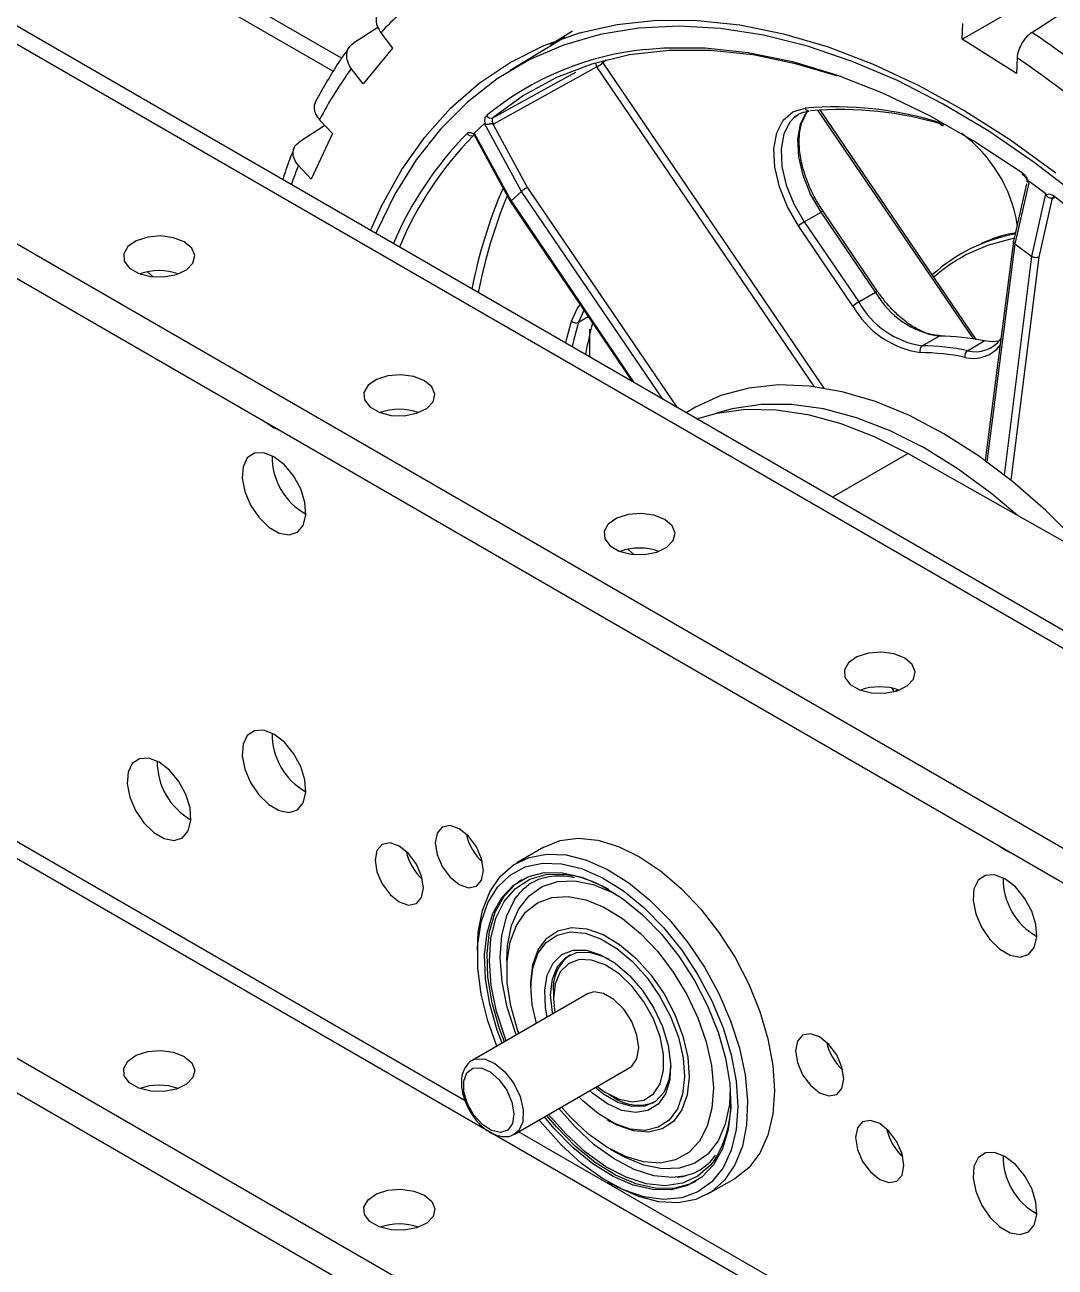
# Model space of a CAD drawing. Header units: inches. Extents: x 0 to 11, y 0 to 8.4.
# Drawn here: x 6.6339 to 6.8867, y 5.04 to 5.3446 of the extents above; entities that cross this region are included whole.
import ezdxf

# ---------------------------------------------------------------- set-up
doc = ezdxf.new("R2010")
doc.units = ezdxf.units.IN
doc.header["$MEASUREMENT"] = 0

msp = doc.modelspace()

# ---------------------------------------------------------------- linework, layer by layer
at = {"color": 7, "linetype": 'Continuous', "lineweight": 25}
for p, q in [((5.805050289265672, 5.76829356582965), (7.675936981155074, 4.688253667897538)), ((5.805050289265672, 5.759787932372507), (7.675936981155074, 4.679748034440395)), ((7.605472245421931, 4.782284073149992), (5.959387781614672, 5.732548407160833)), ((5.955605012314756, 5.730364660926336), (7.601689476122015, 4.780100326915495)), ((6.741967781976621, 5.08077719549454), (5.841878767452475, 5.600387523362511)), ((5.840111000499508, 5.597325661193017), (7.685070443745262, 4.53225324531107)), ((7.675936981155076, 4.488541394323814), (5.805050289265675, 5.568581292255926)), ((7.675936981155076, 4.480035760866671), (5.805050289265675, 5.560075658798783)), ((6.630288630872378, 5.37899802322654), (6.709585855604294, 5.333220709786325)), ((6.711620239340491, 5.336415491565226), (6.634072884737458, 5.381182626482264)), ((6.863835480433836, 5.341092573583238), (6.894106689786914, 5.358480517356865)), ((6.720516972708431, 5.343995636976044), (6.714503328554689, 5.340118663104919)), ((6.721219424968017, 5.342675809007745), (6.724096183663638, 5.338873264488642)), ((6.762834150744466, 5.339773152897092), (6.768281894263829, 5.343151073220988)), ((6.863835480433836, 5.341092573583238), (6.864003384376142, 5.344943472771632)), ((6.766417924190364, 5.341547854130693), (6.752933591917674, 5.333374335037981)), ((6.763553192432411, 5.340219000893205), (6.762952147847352, 5.339447076091571)), ((6.877147568460789, 5.332652690160749), (6.863835480433836, 5.341092573583238)), ((6.724096183663638, 5.338873264488642), (6.716873936385573, 5.330107259222496)), ((6.877315472403096, 5.336503589349141), (6.877147568460789, 5.332652690160749)), ((6.716873936385573, 5.330107259222496), (6.713997177689953, 5.333909803741598)), ((6.827617001588808, 5.25588787295423), (6.774261610576377, 5.334295950194779)), ((6.776503595572353, 5.335969156973626), (6.775670522491588, 5.335292974728395)), ((6.775670522491588, 5.335292974728395), (6.829933580586419, 5.255551041070434)), ((6.706198492525251, 5.321339637507583), (6.70935362529586, 5.317985785085155)), ((6.8236949269125, 5.322623209404754), (6.82263697772702, 5.321873508544056)), ((6.866598473730231, 5.267587914252352), (6.828410241920742, 5.32370718866083)), ((6.867289127055992, 5.267473843673163), (6.828995604499895, 5.323747847432061)), ((6.707501074530443, 5.319955015011116), (6.70122308387955, 5.315878260463662)), ((6.746704211380089, 5.320379563066536), (6.744156681079974, 5.318059282143345)), ((6.744156681079974, 5.318059282143345), (6.753186552024173, 5.301431716522569)), ((6.755734082324288, 5.303751997445762), (6.746704211380089, 5.320379563066536)), ((6.748867144507098, 5.320268359585869), (6.748840913784902, 5.320051826581568)), ((6.748840913784902, 5.320051826581568), (6.757184812433603, 5.304687407403077)), ((6.858795273735547, 5.31999625116124), (6.85920248642102, 5.319850833450074)), ((6.70935362529586, 5.317985785085155), (6.704186256502393, 5.306781817169198)), ((6.744088091632251, 5.317542953582304), (6.743978219751196, 5.317483097848203)), ((6.744317665887865, 5.317296807950886), (6.753041684700807, 5.301232437132581)), ((6.704186256502393, 5.306781817169198), (6.701031123731783, 5.310135669591626)), ((6.880253214519641, 5.306181602882267), (6.876800463582932, 5.29088109897138)), ((6.884370029803224, 5.303152817132928), (6.880253214519641, 5.306181602882267)), ((6.753186619625347, 5.301431778093463), (6.755734014723114, 5.303751935874867)), ((6.755734014723114, 5.303751935874867), (6.755734082324288, 5.30375199744576)), ((6.790392705766062, 5.252819475765661), (6.755734014723114, 5.303751935874867)), ((6.757184812433603, 5.304687407403077), (6.793830600563525, 5.250834821343644)), ((6.879615230219826, 5.305601869869134), (6.876449914397372, 5.291575104542474)), ((6.880917278866514, 5.287852313222042), (6.884370029803224, 5.303152817132928)), ((6.753044370829107, 5.301228023133088), (6.782876457165655, 5.257158513723656)), ((6.753186552024173, 5.301431716522569), (6.753186619625347, 5.301431778093463)), ((6.753186619625347, 5.301431778093463), (6.783336355722183, 5.256893019938166)), ((6.885844905986018, 5.301793304963564), (6.882654450213933, 5.287655134584897)), ((6.885986727935808, 5.301995210909764), (6.885844905986018, 5.301793304963564)), ((6.886399917532473, 5.302217335509962), (6.885986727935808, 5.301995210909764)), ((6.825103660057202, 5.296319101164038), (6.829228449614124, 5.298700291490187)), ((6.842607680884775, 5.279038926837381), (6.829228449614124, 5.298700291490187)), ((6.843100681472058, 5.279246470474968), (6.829721450201406, 5.298907835127774)), ((6.837058582632156, 5.275651796024876), (6.823679351361504, 5.295313160677682)), ((6.825103660057202, 5.296319101164038), (6.838482891327854, 5.276657736511233)), ((6.876442160683438, 5.291531395535729), (6.869472362108014, 5.237782857841791)), ((6.876800572826597, 5.290881018599629), (6.869877173401756, 5.237490294186397)), ((6.876800463582932, 5.29088109897138), (6.876800572826597, 5.290881018599629)), ((6.876800572826597, 5.290881018599629), (6.880917169622848, 5.287852393593795)), ((6.874191141250483, 5.234231651406702), (6.880917169622848, 5.287852393593795)), ((6.882654450213933, 5.287655134584897), (6.875793597618361, 5.232959556772244)), ((6.880917169622848, 5.287852393593795), (6.880917278866514, 5.287852313222042)), ((6.663987668850689, 5.284073751416704), (6.665359842774542, 5.282824575384534)), ((6.838482891327854, 5.276657736511233), (6.842607680884775, 5.279038926837381)), ((6.771068608189577, 5.274601682320246), (6.769755421696389, 5.271718305040937)), ((6.769755421696389, 5.271718305040937), (6.772103044678451, 5.273073558941091)), ((6.854059837338974, 5.265900620157445), (6.858184626895894, 5.268281810483595)), ((6.865124888501613, 5.264724264271959), (6.869249678058535, 5.267105454598108)), ((6.850577661784643, 5.239477609185412), (6.83204083124622, 5.228776524694569)), ((6.850577661784643, 5.239477609185412), (7.046885038748147, 5.128884196469169)), ((6.781838799048518, 5.216039742098075), (6.78321097297188, 5.214790566066309)), ((6.846556031666044, 5.182003776826113), (6.84712906954064, 5.181074986310348)), ((6.847292449590569, 5.181169303605572), (6.848043335708465, 5.181602780934609)), ((6.761252213738373, 5.142982135245004), (6.754623087664752, 5.139155222220838)), ((6.744913052592791, 5.117693746917589), (6.744913052592791, 5.116333066731218)), ((6.752131434317404, 5.115227514079791), (6.752131434317404, 5.112846323753641)), ((6.758023990827291, 5.109444623287714), (6.758023990827291, 5.108764283194527)), ((6.771937426635983, 5.107036070017379), (6.743653155388521, 5.090707907780925)), ((6.763592456729055, 5.107199318958919), (6.763592456729055, 5.105838638772549)), ((6.763592456729055, 5.105838638772549), (6.763892300195886, 5.102391717381337)), ((6.743653155388521, 5.090707907780925), (6.743997197307231, 5.090881860071216)), ((6.754068975520147, 5.072665223147995), (6.78235324676761, 5.088993385384449)), ((6.777143133977646, 5.082365633952061), (6.77830656953435, 5.081693778546065)), ((6.776877106999247, 5.07610618953124), (6.77746626687962, 5.075765964197449)), ((7.685070443745262, 4.536335617620341), (6.755044314150023, 5.073228274154144)), ((6.777465309173468, 5.068962010393598), (6.779527368754776, 5.067771221725327)), ((6.848794398377812, 5.067526215835278), (6.849043539268671, 5.067962991116733)), ((6.776874976103059, 5.060967392317675), (6.778053295863805, 5.060286941650091)), ((6.801494278257068, 5.057963141372649), (6.808123404330688, 5.061790054396816))]:
    msp.add_line(p, q, dxfattribs=at)
at = {"color": 7, "linetype": 'Continuous', "lineweight": 25, "flags": 128}
for points in [[(6.880957681600419, 5.342762254908283), (6.895112487307797, 5.351964434291244), (6.906234111452351, 5.359194022855387)], [(6.718706932536057, 5.294202791782694), (6.721462595914663, 5.30028721675531), (6.726382193898421, 5.309120111788102), (6.732026540662893, 5.31708879401484), (6.738365521175939, 5.324150747068011), (6.745365314233812, 5.330268292372559), (6.752988572911931, 5.335408790177391), (6.761194623826869, 5.339544813702562), (6.769939684146459, 5.342654295473022), (6.779177095190146, 5.344720645058134), (6.788857571373234, 5.345732837588812), (6.798929463166807, 5.345685472579952), (6.809339032670313, 5.344578802744373), (6.820030740326509, 5.342418732644473), (6.83094754124904, 5.339216787188839), (6.842031189581579, 5.334990050141871), (6.853222549264678, 5.329761072974511), (6.86446190955223, 5.323557754542382), (6.875689303594132, 5.316413192233326), (6.886844828385386, 5.308365505378524)], [(6.892604761170818, 5.302399491444385), (6.881541865811963, 5.310894963906036), (6.870374774569254, 5.318507426209457), (6.859163704817205, 5.325195828945851), (6.847969111079856, 5.330924105601233), (6.836851359036049, 5.335661367041344), (6.825870400003818, 5.339382068078086), (6.815085447659149, 5.342066145219283), (6.804554658732413, 5.343699124858968), (6.79433481940427, 5.344272201324798), (6.784481039092104, 5.343782284361714), (6.77504645327825, 5.34223201579583), (6.76608193698244, 5.339629755288654), (6.75763583042357, 5.335989535258491), (6.749753678350115, 5.331330985212084), (6.742477984444821, 5.325679225894553), (6.735847982128032, 5.319064733828395), (6.729899422995564, 5.311523176972015), (6.724664384031948, 5.303095222383987), (6.720171094638652, 5.293826316930174), (6.72001169581242, 5.293449567976069)], [(6.762833918846221, 5.339773062072454), (6.762889357071281, 5.339796945175784), (6.763118427195419, 5.339953263050162)], [(6.833310004598148, 5.332025093965515), (6.823309262910756, 5.335000955120854), (6.812542202271877, 5.337223823244674), (6.802070995033496, 5.338337045956613), (6.791956931514844, 5.33833410731502), (6.782259211593033, 5.337215024520421), (6.773034598192937, 5.334986347814841), (6.764337085041082, 5.331661122141778), (6.756217580628289, 5.327258810791219), (6.748723610230881, 5.321805181476651)], [(6.786119900843672, 5.33859418997179), (6.790663195937793, 5.338972853129268), (6.800837729715122, 5.338975809340497), (6.811371542513489, 5.33785593086006), (6.822202977569318, 5.335619772587311), (6.83326863606935, 5.332280423257028), (6.844503748238098, 5.32785742882813), (6.855842552449826, 5.32237667807679), (6.867218680146071, 5.315870251063648), (6.878565544305659, 5.308376231362028)], [(6.774261610576377, 5.334295950194779), (6.760040582457076, 5.326440692385977), (6.7488671445071, 5.320268359585869)], [(6.748723610230877, 5.321805181476648), (6.762945456075804, 5.329661680354628), (6.769064852249568, 5.3330419272745)], [(6.823679351361504, 5.295313160677682), (6.820974068362132, 5.299965347393186), (6.818996454742105, 5.304861317361292), (6.817863957080046, 5.30971030856662), (6.817643832182019, 5.314224348970004), (6.818349152832251, 5.318135358600828), (6.819938031426227, 5.321211070298582), (6.822316107593032, 5.323268823602155), (6.825342152071969, 5.324186412594925)], [(6.82263697772702, 5.321873508544056), (6.821574112948451, 5.320751091372434), (6.820075170878662, 5.317849476563232), (6.81940977403882, 5.314159844836041), (6.81961743903696, 5.309901316153603), (6.82068583305777, 5.305326796148575), (6.82255150628421, 5.300707956556023), (6.825103660057202, 5.296319101164038)], [(6.829228449614124, 5.298700291490187), (6.826676295841132, 5.303089146882172), (6.824810622614691, 5.307707986474725), (6.82374222859388, 5.312282506479752), (6.823534563595741, 5.31654103516219), (6.824199960435584, 5.320230666889382), (6.825056279295223, 5.322170443591332)], [(6.825056279295223, 5.322170443591332), (6.825698902505373, 5.323132281698584), (6.826139520384864, 5.323654244108535)], [(6.673023863172157, 5.291375160506557), (6.670370987629403, 5.292424243536814), (6.667240784099925, 5.292849252668399), (6.664056003915433, 5.292592788063034), (6.66124676928732, 5.291689486686793), (6.659192482918619, 5.290261344395904), (6.658170587566617, 5.288501239720359), (6.658319095861119, 5.286646884549669), (6.65961795093404, 5.284948719824972), (6.661891735210577, 5.283636092102195), (6.664833361524711, 5.282886279028817), (6.668045546942604, 5.282800547015259), (6.671094468024235, 5.283390474645007), (6.673568351082875, 5.284576388922763), (6.675133084503196, 5.286198125553938), (6.675577342366296, 5.288036660020139), (6.674841125186044, 5.289843688054033), (6.673023863172157, 5.291375160506557)], [(6.876613326090625, 5.292299246334775), (6.870080390687348, 5.290521013307711), (6.864944090279675, 5.288265858083626)], [(6.768021684711496, 5.271979148595405), (6.769505467445456, 5.275169093102235), (6.770141652244523, 5.275971029850346)], [(6.766605427210169, 5.266551579379935), (6.766872833861988, 5.267668029893511), (6.768021684711496, 5.271979148595405)], [(6.769755421696389, 5.271718305040937), (6.768614659017293, 5.267437537591987), (6.768189412776834, 5.265637163976177)], [(6.772483379054203, 5.263158310008144), (6.772497528893759, 5.269648920423737), (6.772504046787454, 5.269979157356473)], [(6.872871420730601, 5.267030489346129), (6.871161861126499, 5.266889316891525), (6.869249678058535, 5.267105454598108)], [(6.731949428271036, 5.257358155847278), (6.729296552728283, 5.258407238877536), (6.726166349198803, 5.25883224800912), (6.722981569014311, 5.258575783403755), (6.720172334386199, 5.257672482027514), (6.718118048017498, 5.256244339736625), (6.717096152665495, 5.254484235061081), (6.717244660959997, 5.252629879890391), (6.718543516032918, 5.250931715165693), (6.720817300309456, 5.249619087442915), (6.72375892662359, 5.248869274369538), (6.726971112041483, 5.248783542355979), (6.730020033123114, 5.249373469985728), (6.732493916181753, 5.250559384263483), (6.734058649602074, 5.252181120894659), (6.734502907465174, 5.254019655360859), (6.733766690284924, 5.255826683394754), (6.731949428271036, 5.257358155847278)], [(6.895345319322102, 5.214256916499472), (6.892281754383034, 5.217594830480039), (6.884344885158219, 5.225511532681606), (6.876163170021368, 5.232655176178003), (6.867815403361828, 5.238956963777248), (6.859381978735886, 5.24435620581985), (6.850944114632866, 5.248800904653414), (6.842583072296688, 5.252248255398453), (6.834379373135659, 5.254665058182781), (6.8264120232573, 5.256028037874423), (6.818757752596332, 5.25632406823387), (6.811490275963473, 5.255550298326933), (6.804679583131502, 5.253714179980802), (6.798391264795498, 5.250833396018875), (6.796171586744048, 5.249483398787465)], [(6.877345412714787, 5.224397498738757), (6.871153090611455, 5.229601135102837), (6.862864982056503, 5.235697967682296), (6.854504915542331, 5.240876875914102), (6.846155977165878, 5.245086389481522), (6.837901142427648, 5.248284672347521), (6.829822451583913, 5.250439938540083), (6.822000194293789, 5.251530768055494), (6.814512111664518, 5.251546319739951), (6.807432623625441, 5.250486439033831), (6.803569922759262, 5.249392166014582)], [(6.798690613329952, 5.248029195693006), (6.803660669363862, 5.249411740073663), (6.810743525390918, 5.250360190574682), (6.818219844940568, 5.250255559239519), (6.826017626968577, 5.24909885372513), (6.834061774571313, 5.246901213737939), (6.842274818209984, 5.243683803752375), (6.850577661784643, 5.239477609185412)], [(6.693392316537351, 5.246958995899411), (6.694927437037142, 5.245868459675943), (6.696672806935827, 5.245065209102756)], [(6.695032561736608, 5.238722986507836), (6.692487859475147, 5.239701658216867), (6.690218915188838, 5.239593568385714), (6.688471604197404, 5.238410430224769), (6.687435274759086, 5.23628045511205), (6.687222229248837, 5.233434458900991), (6.687855554453433, 5.230180849441239), (6.689266619759904, 5.226872205802712), (6.691302514347358, 5.22386707086254), (6.693742617447085, 5.221491097620964), (6.696322506026131, 5.22000175964573), (6.698762609125859, 5.219560449815917), (6.700798503713313, 5.220214990899212), (6.702209569019783, 5.221894453212989), (6.702842894224379, 5.224416840956005), (6.70262984871413, 5.227508814277429), (6.701593519275812, 5.230835309890972), (6.699846208284376, 5.234035850381013), (6.69757726399807, 5.236763607523952), (6.695032561736608, 5.238722986507836)], [(6.790874993369914, 5.223341151187999), (6.788222117827162, 5.224390234218256), (6.785091914297682, 5.224815243349841), (6.781907134113191, 5.224558778744475), (6.779097899485077, 5.223655477368235), (6.777043613116376, 5.222227335077346), (6.776021717764374, 5.220467230401801), (6.776170226058876, 5.218612875231112), (6.777469081131796, 5.216914710506414), (6.779742865408334, 5.215602082783636), (6.782684491722469, 5.214852269710259), (6.785896677140361, 5.214766537696701), (6.788945598221992, 5.215356465326448), (6.791419481280633, 5.216542379604205), (6.792984214700953, 5.218164116235379), (6.793428472564053, 5.220002650701581), (6.792692255383803, 5.221809678735475), (6.790874993369914, 5.223341151187999)], [(6.849800558468794, 5.189324146528719), (6.84714768292604, 5.190373229558976), (6.844017479396562, 5.190798238690562), (6.840832699212069, 5.190541774085196), (6.838023464583957, 5.189638472708957), (6.835969178215255, 5.188210330418066), (6.834947282863253, 5.186450225742522), (6.835095791157755, 5.184595870571832), (6.836394646230676, 5.182897705847136), (6.838668430507213, 5.181585078124357), (6.841610056821348, 5.180835265050979), (6.844822242239241, 5.180749533037421), (6.84787116332087, 5.181339460667169), (6.850345046379512, 5.182525374944926), (6.851909779799832, 5.184147111576101), (6.852354037662931, 5.185985646042301), (6.851617820482681, 5.187792674076197), (6.849800558468794, 5.189324146528719)], [(6.695032561736608, 5.17067791885069), (6.692487859475147, 5.171656590559721), (6.690218915188839, 5.171548500728568), (6.688471604197405, 5.170365362567622), (6.687435274759087, 5.168235387454904), (6.687222229248838, 5.165389391243845), (6.687855554453434, 5.162135781784093), (6.689266619759905, 5.158827138145566), (6.691302514347359, 5.155822003205394), (6.693742617447087, 5.153446029963818), (6.696322506026131, 5.151956691988584), (6.698762609125859, 5.151515382158772), (6.700798503713314, 5.152169923242067), (6.702209569019783, 5.153849385555842), (6.702842894224379, 5.156371773298859), (6.70262984871413, 5.159463746620283), (6.701593519275813, 5.162790242233828), (6.699846208284378, 5.165990782723868), (6.69757726399807, 5.168718539866805), (6.695032561736608, 5.17067791885069)], [(6.666836678836777, 5.163819732576719), (6.664291976575321, 5.164798404285747), (6.662023032289018, 5.164690314454595), (6.660275721297586, 5.163507176293653), (6.659239391859272, 5.161377201180938), (6.659026346349023, 5.158531204969885), (6.659659671553618, 5.155277595510141), (6.661070736860085, 5.151968951871621), (6.663106631447535, 5.148963816931455), (6.665546734547257, 5.146587843689885), (6.668126623126297, 5.145098505714655), (6.67056672622602, 5.144657195884843), (6.672602620813468, 5.145311736968136), (6.674013686119936, 5.146991199281909), (6.67464701132453, 5.14951358702492), (6.674433965814281, 5.152605560346336), (6.673397636375967, 5.155932055959873), (6.671650325384536, 5.159132596449906), (6.669381381098233, 5.161860353592838), (6.666836678836777, 5.163819732576719)], [(6.740493635210375, 5.147495827800621), (6.738227376541013, 5.148283559035635), (6.736306135210374, 5.147910261236486), (6.735022402794955, 5.146432765609143), (6.734571615917938, 5.144076007469336), (6.735022402794955, 5.141198781879785), (6.736306135210375, 5.138239120354386), (6.738227376541013, 5.135647604530982), (6.740493635210375, 5.133818769201535), (6.742759893879738, 5.133031037966521), (6.744681135210375, 5.13340433576567), (6.745964867625795, 5.134881831393013), (6.746415654502812, 5.137238589532821), (6.745964867625795, 5.14011581512237), (6.744681135210375, 5.14307547664777), (6.742759893879737, 5.145666992471175), (6.740493635210375, 5.147495827800621)], [(6.761252213738377, 5.142982135244998), (6.765205296326216, 5.144598519074355), (6.769640007739529, 5.145176592664427), (6.774445245961514, 5.144701022184072), (6.779502690079476, 5.143183517756843), (6.784687809034534, 5.140661445378048), (6.789872927989592, 5.137196906839931), (6.794930372107554, 5.132875210579442), (6.799735610329539, 5.127802771101405), (6.804170321742852, 5.12210448870023), (6.808125309034534, 5.115920674000148), (6.811503187291613, 5.10940359304198), (6.814220781940865, 5.102713717987868), (6.816211176782845, 5.096015775764066), (6.817425361690803, 5.089474691937321), (6.817833439402654, 5.083251529700059), (6.817425361690801, 5.077499523960053), (6.816211176782845, 5.072360308188434), (6.814220781940865, 5.067960426933579), (6.811503187291613, 5.064408219874352), (6.808125309034534, 5.061791154137651), (6.808123404330693, 5.06179005439681)], [(6.725762243935655, 5.143241628779727), (6.723495985266293, 5.14402936001474), (6.721574743935656, 5.143656062215591), (6.720291011520235, 5.142178566588247), (6.719840224643218, 5.13982180844844), (6.720291011520236, 5.136944582858891), (6.721574743935656, 5.13398492133349), (6.723495985266293, 5.131393405510086), (6.725762243935656, 5.129564570180639), (6.728028502605018, 5.128776838945627), (6.729949743935656, 5.129150136744776), (6.731233476351075, 5.130627632372119), (6.731684263228093, 5.132984390511925), (6.731233476351075, 5.135861616101476), (6.729949743935656, 5.138821277626874), (6.728028502605017, 5.14141279345028), (6.725762243935655, 5.143241628779727)], [(6.872702811133239, 5.143445250721225), (6.874448181031925, 5.142233340103302), (6.875983301531715, 5.141551463924571)], [(6.744913052592791, 5.117693746917589), (6.745154440515205, 5.122165306742598), (6.746184181179131, 5.127458060684533), (6.747998777862332, 5.13203922831837), (6.750553549172164, 5.13579600609294), (6.753785588160181, 5.138635889671404), (6.757615311299974, 5.140488951695025), (6.76194841809772, 5.141309563626823), (6.766678213083303, 5.141077519277581), (6.771688233006886, 5.13979853234929), (6.776855114550647, 5.137504095744835), (6.782051631943085, 5.134250706108222)], [(6.749680210656516, 5.0941872527272), (6.747471960983053, 5.100384219285357), (6.745842497353492, 5.106959781806013), (6.745016893185102, 5.113300152748011), (6.745016531192175, 5.119241119834402), (6.745841420750138, 5.124628815138291), (6.747470197652731, 5.129323700181335), (6.749860677433738, 5.133204179907028), (6.752950947922489, 5.136169751928799), (6.756660972736571, 5.138143609489023), (6.760894664182088, 5.139074630713715), (6.765542371874453, 5.138938702642196), (6.770483722625764, 5.137739345740117), (6.775590738047134, 5.135507622721251), (6.780731149121741, 5.132301334039516)], [(6.750966885204623, 5.094930034133275), (6.749792597009217, 5.098098276440172), (6.747964441592138, 5.104512402588177), (6.746925031913598, 5.110745582487652), (6.746702720360089, 5.116627791239626), (6.747303571011269, 5.12199857752312), (6.748711194227674, 5.126711440288916), (6.750887193717359, 5.130637824926278), (6.753772213886655, 5.133670629897619), (6.757287558906029, 5.135727128189255), (6.76133733932717, 5.13675122388868), (6.765811087697183, 5.136714982334833), (6.770586771822725, 5.135619392102828), (6.77553412349013, 5.133494338038203), (6.780518191842692, 5.130397786076238)], [(6.751986048827923, 5.09551838476961), (6.751715291557448, 5.096214275490871), (6.749616464683459, 5.102694666664767), (6.748318916832473, 5.109046301395574), (6.747859976093722, 5.115086454716478), (6.74825284535667, 5.120641362413717), (6.749486222487914, 5.125551219906636), (6.751524625472997, 5.12967477953452), (6.754309413169344, 5.13289341399462), (6.757760472305186, 5.13511452903367), (6.761778522192509, 5.136274227215974), (6.766247970851701, 5.136339146136283), (6.768180245569433, 5.136048028727637)], [(6.874343056332496, 5.135209241329652), (6.871798354071035, 5.136187913038682), (6.869529409784727, 5.136079823207528), (6.867782098793293, 5.134896685046584), (6.866745769354975, 5.132766709933866), (6.866532723844726, 5.129920713722806), (6.867166049049322, 5.126667104263054), (6.868577114355792, 5.123358460624528), (6.870613008943245, 5.120353325684357), (6.873053112042973, 5.117977352442781), (6.875633000622019, 5.116488014467548), (6.878073103721746, 5.116046704637735), (6.880108998309201, 5.116701245721029), (6.881520063615669, 5.118380708034806), (6.882153388820266, 5.120903095777822), (6.881940343310017, 5.123995069099244), (6.880904013871699, 5.12732156471279), (6.879156702880264, 5.13052210520283), (6.876887758593957, 5.133249862345767), (6.874343056332496, 5.135209241329652)], [(6.751556140855613, 5.095270204179869), (6.750381852660206, 5.098438446486766), (6.748553697243127, 5.10485257263477), (6.747514287564587, 5.111085752534245), (6.747291976011079, 5.116967961286219), (6.747892826662259, 5.122338747569714), (6.749300449878663, 5.127051610335508), (6.751476449368349, 5.130977994972871), (6.754361469537644, 5.134010799944211), (6.75582440033816, 5.135032910106325)], [(6.752131434317404, 5.115227514079791), (6.752330981666599, 5.118924003535133), (6.753317408025694, 5.123751024343171), (6.755100346090949, 5.127838443499954), (6.757625622191464, 5.131062066842733), (6.760816507090774, 5.133323946207471), (6.76457604736588, 5.134555355534239), (6.768790011287942, 5.134718879073764), (6.773330359695557, 5.133809548246044), (6.778059136399888, 5.131854992608137), (6.779886829764339, 5.130842965977028)], [(6.780731149121741, 5.132301334039516), (6.785771821902887, 5.128203520887583), (6.790582205613284, 5.123320314473606), (6.79503771384161, 5.117778187278672), (6.799022951265123, 5.11172067748599), (6.802434702327901, 5.105304671417325), (6.805184604469532, 5.09869634025968), (6.807201436669001, 5.092066836318846), (6.808432964031738, 5.085587860264569), (6.808847290645939, 5.079427214173407), (6.80843368566993, 5.073744455543081), (6.807202861255334, 5.068686764837103), (6.805186695107968, 5.064385133588073), (6.802437404872005, 5.060950971785799), (6.799026195720418, 5.058473222417077), (6.795041416178411, 5.057016057889057), (6.790586269943013, 5.0566172179976), (6.785776142961539, 5.057287032486393), (6.780735614996166, 5.059008153512014), (6.775595233073529, 5.061736004943964), (6.770488130385307, 5.065399936863029), (6.765546578208488, 5.06990505535708), (6.760898560148773, 5.075134680223552), (6.76009955630628, 5.076146603332568)], [(6.782051631943085, 5.134250706108222), (6.787149829679743, 5.130118472689681), (6.792024173212397, 5.125209144790074), (6.796554640026256, 5.119643606355416), (6.800629674992603, 5.113558899412929), (6.804148937226302, 5.107104849641524), (6.807025770811398, 5.100440377166334), (6.809189338557362, 5.093729583417815), (6.810586366245817, 5.087137710409904), (6.811182454418608, 5.080827071933228), (6.810962925406614, 5.074953056850889), (6.809933184742689, 5.069660302908955), (6.808118588059489, 5.065079135275117), (6.805563816749657, 5.061322357500547), (6.80233177776164, 5.058482473922083), (6.798502054621847, 5.056629411898462), (6.7941689478241, 5.055808799966664), (6.789439152838519, 5.056040844315906), (6.784429132914935, 5.057319831244198), (6.779262251371174, 5.059614267848651), (6.778053295863805, 5.060286941650091)], [(6.754495865559018, 5.096967271128058), (6.754310373744854, 5.097446335751972), (6.752254958098487, 5.103792689316665), (6.750984248166247, 5.110012949580867), (6.75053479995931, 5.11592817098198), (6.750919543284282, 5.121368183370107), (6.752127409776203, 5.12617648749345), (6.754123651315258, 5.130214757196836), (6.75471128895689, 5.131052137325953)], [(6.755122372845386, 5.097328946086011), (6.754795466750235, 5.098248586192452), (6.753140452598113, 5.104089046874821), (6.752267391711174, 5.109740839798403), (6.752204344984682, 5.115022311688322), (6.752953338792303, 5.119763711692427), (6.754490299856785, 5.12381264731335), (6.756765828984901, 5.127038982428758), (6.75970678879816, 5.129339019973403), (6.763218654428333, 5.130638834848126), (6.767188551624496, 5.13089664993336), (6.771488884624323, 5.130104178840136), (6.775981437186871, 5.128286892241437), (6.780521814976295, 5.125503199223814)], [(6.780518191842692, 5.130397786076238), (6.785403024488253, 5.126414202082349), (6.790055375926049, 5.121652247843457), (6.794348342136632, 5.116241817057715), (6.798164822192708, 5.110330492173015), (6.801400712467163, 5.104079518722538), (6.80396774630865, 5.097659406966943), (6.805795901725728, 5.091245280818939), (6.806835311404268, 5.085012100919464), (6.807057622957776, 5.07912989216749), (6.806456772306595, 5.073759105883995), (6.805049149090191, 5.0690462431182), (6.802873149600505, 5.065119858480838), (6.79998812943121, 5.062087053509497), (6.796472784411837, 5.06003055521786), (6.792423003990694, 5.059006459518435), (6.787949255620682, 5.059042701072282), (6.783173571495141, 5.060138291304288), (6.778226219827737, 5.062263345368913), (6.773242151475174, 5.065359897330877), (6.768357318829612, 5.069343481324768), (6.763704967391816, 5.074105435563658), (6.761386449897029, 5.076889511189268)], [(6.758023990827291, 5.109444623287714), (6.758026492364774, 5.109803348138973), (6.758516214501429, 5.114180796892845), (6.759834282985421, 5.117860639042838), (6.761923091899205, 5.120682047829156), (6.764691350270032, 5.122521714149215), (6.768018071923517, 5.123299235757131), (6.771757863160023, 5.122980631227674), (6.775747277157006, 5.121579825107616), (6.779811957379464, 5.119158039346217)], [(6.780521814976295, 5.125503199223814), (6.78496408651461, 5.121842569971283), (6.78916547353946, 5.117422660119995), (6.792990940014954, 5.112385529209288), (6.796317532300964, 5.106893074771193), (6.799038330984291, 5.10112182881056), (6.80106588735657, 5.09525728392116), (6.802335034087717, 5.0894879314011), (6.802804979757537, 5.083999202987416), (6.802460619925529, 5.078967510927464), (6.801313022600033, 5.074554577944141), (6.799399072503338, 5.070902239334504), (6.796780285566354, 5.06812788426662), (6.79354083175598, 5.06632068279512), (6.789784829783116, 5.065538719862269), (6.785633000641615, 5.065807128400125), (6.781218787536224, 5.067117281537438), (6.776684066908175, 5.069427069874378), (6.772174588409635, 5.072662254913292), (6.767835290389958, 5.076718855145113), (6.76554271653785, 5.079288872849167)], [(6.759401552573248, 5.099799263960712), (6.758375534056852, 5.104376389870294), (6.758026416560608, 5.10911213759575), (6.758501298632517, 5.113356936387382), (6.759779425647297, 5.116925268169195), (6.761804937321268, 5.119661179719563), (6.764489309074796, 5.121445098575378), (6.767715220981207, 5.122199058922448), (6.771341685210547, 5.121890109075702), (6.775210207874287, 5.120531751625948), (6.779151715968792, 5.118183353311865)], [(6.762057090794157, 5.101332273544615), (6.761635520395687, 5.103655230303647), (6.761442491587273, 5.107907932824078), (6.762081712107415, 5.111619964446269), (6.763518721412418, 5.114591208584643), (6.765676049958693, 5.116661484698624), (6.768437395605908, 5.117719183667034), (6.771653893495471, 5.117707284664711), (6.775152141393598, 5.116626429169952), (6.778743547850614, 5.114534886382248)], [(6.763390149448059, 5.102101831925002), (6.763313665505876, 5.102488819285971), (6.762885349984417, 5.106807108423159), (6.763313169375298, 5.110631230959832), (6.76457226037058, 5.11373894279428), (6.766589449178225, 5.115949635010757), (6.769247504116918, 5.117134830213181), (6.772391948695259, 5.117225649164396), (6.775840039223944, 5.116216813797072), (6.777255431450077, 5.115518783532716)], [(6.779151715968792, 5.118183353311865), (6.782993946676878, 5.114947550408643), (6.786568976079531, 5.110965763030256), (6.789720558236962, 5.106412014391877), (6.792310953885924, 5.101485325160312), (6.794226950306457, 5.09640101529586), (6.795384809261013, 5.091381293536823), (6.795733926757256, 5.086645545811366), (6.795259044685349, 5.082400747019733), (6.793980917670569, 5.078832415237921), (6.791955405996597, 5.076096503687552), (6.789271034243068, 5.074312584831738), (6.786045122336658, 5.073558624484668), (6.782418658107319, 5.073867574331414), (6.778550135443579, 5.075225931781167), (6.774608627349073, 5.07757433009525), (6.770766396640989, 5.080810132998474), (6.769823690704347, 5.081760226631241)], [(6.779811957379464, 5.119158039346217), (6.783774257797177, 5.115821117602269), (6.787461006868663, 5.111714899368309), (6.790711075968514, 5.107018846084979), (6.793382421481505, 5.101938197814929), (6.79535829279018, 5.096695003267213), (6.796552334837068, 5.091518415203205), (6.796912362255068, 5.086634675361328), (6.796422640118412, 5.082257226607457), (6.795104571634422, 5.078577384457462), (6.793015762720638, 5.075755975671145), (6.790247504349812, 5.073916309351086), (6.786920782696326, 5.07313878774317), (6.78318099145982, 5.073457392272628), (6.779191577462838, 5.074858198392684), (6.77746626687962, 5.075765964197449)], [(6.774308120327512, 5.084349032748406), (6.77629434432719, 5.082886512002159), (6.779684893167511, 5.081175518399155), (6.782915872335257, 5.080522594246861), (6.785784267526607, 5.080968765171052), (6.788109846922469, 5.082485996611657), (6.789746485816517, 5.084978955337281), (6.790591348167904, 5.088290999582727), (6.790591348167904, 5.09221402142721), (6.789746485816517, 5.096501522980376), (6.788109846922468, 5.10088410475131), (6.785784267526607, 5.105086393009338), (6.782915872335257, 5.108844342528271), (6.779684893167511, 5.111921827519065), (6.77629434432719, 5.114125478281548), (6.772957266467495, 5.115316831333855), (6.769883340463267, 5.115421029582218), (6.767265712390459, 5.114431525867478), (6.765268857447849, 5.112410494347173), (6.764018245375401, 5.109484923864557), (6.763592456729055, 5.105838638772549), (6.763592456729055, 5.105838638772549)], [(6.778743547850614, 5.114534886382248), (6.78223449921482, 5.111545411914659), (6.785436797394571, 5.107819169109528), (6.788177805666114, 5.103557040680986), (6.790309755564046, 5.098988799075823), (6.791717713117535, 5.094360719381418), (6.792325774970437, 5.089922302572033), (6.79210116035087, 5.085912824846702), (6.791055978291116, 5.082548438187412), (6.789246574826548, 5.080010517549804), (6.78677049536629, 5.078435882892369), (6.783761225994954, 5.077909423177066), (6.780380997203269, 5.078459519983419), (6.776812038000334, 5.080056517450207), (6.773246751900569, 5.082614321030631), (6.772480973797831, 5.083294243508641)], [(6.78235324676761, 5.088993385384449), (6.782787786914501, 5.089290094728279), (6.784066826539179, 5.091109938694381), (6.784511032339156, 5.093762602118505), (6.784066826539179, 5.096928134642557), (6.782787786914501, 5.100224726325853), (6.780828184520477, 5.103254759558875), (6.778424376326473, 5.105652767615192), (6.77586629707712, 5.107129515332386), (6.773462488883116, 5.107506885141285), (6.771937426635983, 5.107036070017379)], [(6.828881982858693, 5.096470320811703), (6.826615724189331, 5.097258052046716), (6.824694482858694, 5.096884754247567), (6.823410750443273, 5.095407258620224), (6.822959963566256, 5.093050500480417), (6.823410750443273, 5.090173274890867), (6.824694482858694, 5.087213613365468), (6.826615724189331, 5.084622097542063), (6.828881982858693, 5.082793262212617), (6.831148241528055, 5.082005530977603), (6.833069482858694, 5.082378828776752), (6.834353215274113, 5.083856324404096), (6.83480400215113, 5.086213082543902), (6.834353215274113, 5.089090308133452), (6.833069482858693, 5.092049969658851), (6.831148241528055, 5.094641485482256), (6.828881982858693, 5.096470320811703)], [(6.673023863172158, 5.091662886932833), (6.674841125186046, 5.090131414480309), (6.675577342366297, 5.088324386446414), (6.675133084503197, 5.086485851980214), (6.673568351082876, 5.084864115349038), (6.671094468024236, 5.083678201071283), (6.668045546942605, 5.083088273441534), (6.664833361524712, 5.083174005455093), (6.661891735210578, 5.08392381852847), (6.659617950934041, 5.085236446251249), (6.65831909586112, 5.086934610975947), (6.658170587566619, 5.088788966146636), (6.659192482918621, 5.09054907082218), (6.661246769287321, 5.091977213113069), (6.664056003915436, 5.09288051448931), (6.667240784099927, 5.093136979094675), (6.670370987629406, 5.092711969963091), (6.673023863172158, 5.091662886932833)], [(6.743997197307231, 5.090881860071216), (6.744387124289767, 5.091026143608069), (6.746658187051512, 5.091074593535338)], [(6.746658187051512, 5.091074593535338), (6.74919494945966, 5.089990708724722), (6.751691440529163, 5.087905221680816), (6.753846546592754, 5.085069672919627), (6.755400330053187, 5.081826071469997), (6.756165381693731, 5.078565643537208), (6.756049424995576, 5.075681644848749), (6.75506644604786, 5.073521928209734), (6.754119662217074, 5.072695059055272)], [(6.745832136293986, 5.088892168950812), (6.74808986130902, 5.08790032571754), (6.750292577235579, 5.085977396030977), (6.752142795082112, 5.083383082200613), (6.753390632676033, 5.080467760684829), (6.753867562635778, 5.077625161808685), (6.753509172927521, 5.075239194301789), (6.752363866067268, 5.073632096297048), (6.750586322092862, 5.073020915285243), (6.748416608167758, 5.073488194648687), (6.746147756180339, 5.074970825720063), (6.74408618716365, 5.077268570957638), (6.742510327436945, 5.080071107134833), (6.741633005588453, 5.082999936211529), (6.741572708795221, 5.085659503591716), (6.742337580473293, 5.087690619963527), (6.743824320464245, 5.088818971806146), (6.745832136293986, 5.088892168950812)], [(6.792343641990512, 5.089382400180771), (6.791920313070039, 5.085976877563765), (6.790661222074759, 5.082869165729317), (6.788644033267112, 5.08065847351284), (6.785985978328419, 5.079473278310416), (6.782841533750079, 5.0793824593592), (6.779393443221394, 5.080391294726526), (6.775842097230591, 5.082441154567809), (6.77381456577667, 5.084064109770962)], [(6.806929967305935, 5.083997802040053), (6.806732662510165, 5.079895210291318), (6.80574623615107, 5.075068189483279), (6.803963298085815, 5.070980770326497), (6.8014380219853, 5.067757146983718), (6.79824713708599, 5.06549526761898), (6.794487596810884, 5.064263858292212), (6.790273632888822, 5.064100334752688), (6.785733284481208, 5.065009665580407), (6.781004507776878, 5.066964221218314), (6.779527368754776, 5.067771221725327)], [(6.803245697110668, 5.066511537881683), (6.802110605425158, 5.065034378715011), (6.798981409043245, 5.062304670159087), (6.79523335211363, 5.060608151821661), (6.790974259410111, 5.059993629446457), (6.786326657275253, 5.060478781723353), (6.781424248760612, 5.062049651704655), (6.776408067233359, 5.064661048321078), (6.771422419103097, 5.068237846446525), (6.766610732389182, 5.072677148111188), (6.762405692903255, 5.077477907652392)], [(6.796197423215837, 5.062386018447304), (6.792757326080308, 5.061974861890123), (6.78820585293859, 5.062449979487081), (6.783404843722078, 5.063988358272866), (6.778492414724758, 5.066545741890728), (6.773609887584845, 5.070048559070199), (6.76889772371856, 5.074396040138589), (6.764915595906481, 5.078926843814682)], [(6.798525198631497, 5.061064943347948), (6.797062040062826, 5.060370725264454), (6.793012259641683, 5.059346629565028), (6.78853851127167, 5.059382871118875), (6.78376282714613, 5.06047846135088), (6.778815475478726, 5.062603515415505), (6.773831407126162, 5.06570006737747), (6.768946574480601, 5.06968365137136), (6.764294223042805, 5.074445605610252), (6.761975705548017, 5.077229681235861)], [(6.843613374133413, 5.075207619461168), (6.84134711546405, 5.075995350696182), (6.839425874133412, 5.075622052897033), (6.838142141717993, 5.074144557269689), (6.837691354840976, 5.071787799129882), (6.838142141717993, 5.068910573540331), (6.839425874133413, 5.065950912014933), (6.841347115464051, 5.063359396191528), (6.843613374133413, 5.061530560862082), (6.845879632802776, 5.060742829627068), (6.847800874133413, 5.061116127426216), (6.849084606548833, 5.06259362305356), (6.84953539342585, 5.064950381193367), (6.849084606548833, 5.067827606782918), (6.847800874133413, 5.070787268308317), (6.845879632802775, 5.073378784131721), (6.843613374133413, 5.075207619461168)], [(6.874343056332497, 5.067164173672506), (6.871798354071036, 5.068142845381536), (6.869529409784729, 5.068034755550383), (6.867782098793293, 5.066851617389438), (6.866745769354976, 5.06472164227672), (6.866532723844728, 5.06187564606566), (6.867166049049323, 5.058622036605909), (6.868577114355793, 5.055313392967382), (6.870613008943247, 5.05230825802721), (6.873053112042975, 5.049932284785634), (6.87563300062202, 5.048442946810401), (6.878073103721747, 5.048001636980588), (6.880108998309201, 5.048656178063883), (6.881520063615671, 5.05033564037766), (6.882153388820267, 5.052858028120676), (6.881940343310018, 5.055950001442099), (6.8809040138717, 5.059276497055643), (6.879156702880265, 5.062477037545683), (6.876887758593957, 5.06520479468862), (6.874343056332497, 5.067164173672506)], [(6.731949428271037, 5.057645882273554), (6.733766690284925, 5.05611440982103), (6.734502907465176, 5.054307381787136), (6.734058649602076, 5.052468847320934), (6.732493916181756, 5.05084711068976), (6.730020033123115, 5.049661196412004), (6.726971112041483, 5.049071268782256), (6.723758926623592, 5.049157000795814), (6.720817300309458, 5.049906813869192), (6.718543516032921, 5.051219441591971), (6.71724466096, 5.052917606316667), (6.717096152665497, 5.054771961487356), (6.7181180480175, 5.056532066162901), (6.720172334386201, 5.05796020845379), (6.722981569014314, 5.058863509830031), (6.726166349198806, 5.059119974435396), (6.729296552728284, 5.058694965303811), (6.731949428271037, 5.057645882273554)]]:
    msp.add_lwpolyline(points, dxfattribs=at)
at = {"color": 7, "linetype": 'Continuous', "lineweight": 25}
for centre, radius, start, end in [((6.783477513564031, 5.28461235438812), 0.08513186452788653, 127.657648253977, 136.9966294009022), ((6.7219006320175, 5.108361834808218), 0.283271428077578, 51.47498821359545, 55.84036877709234), ((6.793525091024157, 5.266040523949553), 0.07293059231128865, 95.82771357133447, 129.4634987855923), ((6.721349020704918, 5.107163353001497), 0.2773490185007226, 51.53363710822584, 55.78171988245168), ((6.797763597101579, 5.273235807639121), 0.1034318462761235, 144.0832981768078, 152.2847588014534), ((6.775834083533919, 5.33538413523863), 0.001912280808840826, 183.8295116689288, 214.6840660062454), ((6.769476717122842, 5.342551553216474), 0.009542022144886513, 300.0963000504262, 310.4744020157296), ((6.774394220209875, 5.334459405401655), 0.001524396712403096, 33.14906639674126, 51.86950966649872), ((6.832655401555239, 5.236421531278142), 0.08806905251309087, 73.09972255920772, 94.76332360255302), ((6.826311698558487, 5.324458157975545), 0.001006909102852566, 195.6571707157611, 271.3748077069733), ((6.748250510606904, 5.322946266253996), 0.001235272327584896, 209.1215516518422, 292.5191478880962), ((6.83393410252181, 5.236411021410074), 0.08744902641915765, 73.0997225592115, 94.76332360255016), ((6.859079480196644, 5.320771776780255), 0.0008261575438451009, 185.8847217689486, 249.6801987469333), ((6.805217915178791, 5.256393668836643), 0.08798511802755582, 135.5602946100613, 156.861479515131), ((6.806558733266709, 5.256141473843112), 0.08763056263340592, 135.5727852743243, 157.1871009910653), ((6.743487482557375, 5.318661160984324), 0.001276187974434257, 211.3513962579338, 292.6147904709673), ((6.843084238286546, 5.290013677915204), 0.03474473979787376, 9.332827610042095, 53.72786028563382), ((6.82140360426061, 5.261936247341145), 0.1296638668787216, 158.1779003473331, 160.3995202775502), ((6.879081608025557, 5.308259713903528), 0.0005290539491687044, 167.2770238413826, 228.4488845906286), ((6.862448551230996, 5.256620984178028), 0.1211329555056287, 156.6714584156811, 168.9427957153618), ((6.86460599850547, 5.256237186019067), 0.1215863700059754, 157.5352449613787, 169.2415308603002), ((6.886743944906197, 5.302562890780085), 0.0004840087864320737, 163.4631996973624, 225.3782222754149), ((6.673341185466025, 5.037850735967265), 0.3398358420225034, 21.17895598893203, 51.20079247492702), ((6.829806282481503, 5.298017013629513), 0.0008948516399435277, 95.4398308705639, 130.2204571074336), ((6.829875759422963, 5.288050989384494), 0.009546444613348491, 119.9922180179898, 130.47228781581), ((6.884274746999499, 5.252692714931655), 0.04132463069967395, 100.3515192993692, 132.2007680601145), ((6.883857951223963, 5.252232863558718), 0.0406953416283968, 117.6951582057572, 131.4677322819593), ((6.666836678836796, 5.270264380857754), 0.01410013830385865, 70.43682235501954, 109.5631776495009), ((6.843185513752143, 5.278355648976731), 0.0008948516399185603, 95.43983086997349, 130.220457107904), ((6.86140615908528, 5.28960351279534), 0.02156370235182133, 209.3356188892718, 261.4080709648433), ((6.843254990693687, 5.268389624731594), 0.00954644461346603, 119.9922180180813, 130.4722878157752), ((6.856984969524683, 5.286850257140305), 0.022857524492922, 209.3356188892633, 261.4080709648564), ((6.857281369528354, 5.287222322469183), 0.02156370235181311, 209.335618889257, 261.4080709648545), ((6.769082622804828, 5.273138640404058), 0.001571626829822144, 227.5414034729637, 295.3464545547635), ((6.884434565466563, 5.242463234635986), 0.1149957003752783, 165.3726385848462, 169.323998070271), ((6.857847580585456, 5.21248320337872), 0.05579962504407707, 78.20913179414556, 89.65391436761753), ((6.86711074017894, 5.272174361393469), 0.007710223991835027, 255.0746205943193, 323.9374681409469), ((6.854882108150533, 5.264758496569587), 0.001407329235638843, 125.7519652890184, 201.2139328281828), ((6.853236835371092, 5.20906919288501), 0.05518106645983847, 78.20913179413105, 89.6539143676166), ((6.853722791028549, 5.210102013052677), 0.0557996250439696, 78.20913179413839, 89.65391436763055), ((6.866004913515876, 5.263461738408076), 0.001538965750984363, 124.8778556790925, 194.1340177558151), ((6.866619119544128, 5.270984385267324), 0.008174544324795854, 255.0663469422744, 322.8904903444887), ((6.725762243935701, 5.236247376222548), 0.01410013828028209, 70.43682204427277, 109.5631779661539), ((6.71080615836556, 5.238778896018705), 0.01623268323725935, 179.3187949885679, 240.6758284787434), ((6.784687809034551, 5.202230371534837), 0.01410013830812825, 70.43682241185849, 109.5631775921517), ((6.843613374133414, 5.168213366860012), 0.01410013832335404, 70.43682261243084, 109.5631773876867), ((6.710806158365546, 5.170733828361548), 0.01623268323724166, 179.3187949884041, 240.6758284788905), ((6.682610275465715, 5.163875642087598), 0.0162326832372264, 179.3187949885602, 240.6758284787392), ((6.755516254227448, 5.149329671862979), 0.01368724084612524, 193.0620283764924, 226.9325950908273), ((6.740784862952718, 5.145075472842076), 0.01368724084611265, 193.0620283764816, 226.9325950908239), ((6.761733245797545, 5.105928284219559), 0.03080199369019213, 59.89926837378037, 77.9183953207506), ((6.890116652961456, 5.135265150840525), 0.01623268323726597, 179.3187949885713, 240.6758284787346), ((6.773726342028226, 5.1083829297176), 0.01020277245090043, 126.4007685326696, 186.6618109354462), ((6.843899639077114, 5.09830070580531), 0.01368132499064477, 192.885152225172, 226.9378865771449), ((6.666836678836733, 5.070510982240928), 0.01413889602344615, 70.49262619988141, 109.5073737913452), ((6.784528547329732, 5.090621878047498), 0.01088083287892294, 235.2176031915589, 290.1057429944261), ((6.781175195938189, 5.080088750489606), 0.0259123083534677, 328.4012247143798, 1.545919221869265), ((6.858635993150482, 5.07704146352352), 0.01368724084611954, 193.062028376364, 226.9325950909308), ((6.890116652961434, 5.067220083183364), 0.01623268323724149, 179.3187949884543, 240.6758284788356), ((6.725762243935616, 5.036493977586023), 0.01413889601914842, 70.49262614304777, 109.5073738487069)]:
    msp.add_arc(centre, radius, start, end, dxfattribs=at)
for points, knots in [([(6.721624706951974, 5.348762238730254), (6.721254262334616, 5.348461146306037), (6.720668072693054, 5.347984699215273), (6.720223336155726, 5.347010856392756), (6.720004857494551, 5.345884758790134), (6.720186632927453, 5.344334837846946), (6.720875181038642, 5.343228786358579), (6.721219424968017, 5.342675809007745)], [0, 0, 0, 0, 0.2258044901152272, 0.3573118542471866, 0.5009271414518303, 0.7504854067866519, 1, 1, 1, 1]), ([(6.880957681600419, 5.342762254908283), (6.880541612410634, 5.342445756271194), (6.879883226683178, 5.341944930469776), (6.879044590493635, 5.340936684191641), (6.87827399892191, 5.339776466412779), (6.877538440423041, 5.338187876177418), (6.877389790740472, 5.33706498553849), (6.877315472403096, 5.336503589349141)], [0, 0, 0, 0, 0.2258044907201238, 0.357311854700392, 0.5009271414490365, 0.7504854067852312, 1, 1, 1, 1]), ([(6.713997177689953, 5.333909803741598), (6.713654044109142, 5.334465336281086), (6.712968007505569, 5.335576028087071), (6.712808755457727, 5.337135410213849), (6.713039422733191, 5.338270236509656), (6.713494060898288, 5.339278623079934), (6.71410790369007, 5.339789540586181), (6.714503328554689, 5.340118663104919)], [0, 0, 0, 0, 0.2498545218869405, 0.4995411617173423, 0.6366718540409918, 0.7659515028081415, 1, 1, 1, 1]), ([(6.713646381249045, 5.339344098734803), (6.712602266108997, 5.337876213008816), (6.709530709555711, 5.333558016817427), (6.706878030597038, 5.328773305623461), (6.705127077592092, 5.325615062740175)], [0, 0, 0, 0, 0.3399302998120907, 1, 1, 1, 1]), ([(6.705215887377478, 5.325732879187261), (6.705136551353041, 5.325582869960638), (6.704924646440598, 5.325182198358317), (6.704798681264128, 5.324216807584738), (6.7050480375604, 5.322814360090888), (6.70581502990924, 5.321831183023888), (6.706198492525251, 5.321339637507583)], [0, 0, 0, 0, 0.1179558599362471, 0.3150577098986643, 0.6575588234022239, 1, 1, 1, 1]), ([(6.746948129907162, 5.320291234496018), (6.74688276513498, 5.32053295673598), (6.746752350957127, 5.321015234974557), (6.746768087593486, 5.32180251042331), (6.747018650884874, 5.322139612170456), (6.747171390008505, 5.322345103665833)], [0, 0, 0, 0, 0.2817690329953688, 0.5621786102121189, 1, 1, 1, 1]), ([(6.748723610230881, 5.321805181476652), (6.748657220624926, 5.321726330127097), (6.7485575094985, 5.321607902599609), (6.748515185723062, 5.321359947969857), (6.748516235839521, 5.321153710845638), (6.748555275844257, 5.320931474148096), (6.748650513009562, 5.320626704060537), (6.748780678225706, 5.320411628539527), (6.748867299562291, 5.320268501753058)], [0, 0, 0, 0, 0.2494061374391709, 0.3745852463390522, 0.500459011017362, 0.6261694128141483, 0.7512261257041166, 1, 1, 1, 1]), ([(6.822802522409248, 5.321886372444424), (6.822936350098909, 5.322034446803933), (6.823645343498943, 5.322818916324938), (6.824888976198899, 5.323240462348699), (6.826052455388968, 5.323409645202366), (6.826348239863336, 5.323452655564624)], [0, 0, 0, 0, 0.1478662598463679, 0.7833670489571318, 1, 1, 1, 1]), ([(6.829721450201406, 5.298907835127774), (6.829282292615969, 5.29958160888527), (6.827999633806971, 5.301549517157802), (6.826239815587514, 5.305065309104261), (6.824733798098332, 5.309321465018402), (6.823907026841117, 5.313466610643851), (6.823803372734626, 5.317243021231439), (6.824291748615436, 5.320336565186053), (6.825056794174775, 5.321766286836648), (6.825394741701009, 5.322397845165592)], [0, 0, 0, 0, 0.08286241279403143, 0.2420183716046238, 0.401238220271467, 0.5599993781538332, 0.7180718922685619, 0.8754624408694213, 1, 1, 1, 1]), ([(6.742397627649476, 5.317997179037419), (6.742522894198608, 5.318086623875356), (6.742772739901914, 5.318265022726416), (6.743389570092068, 5.318265287517079), (6.743875974783009, 5.317954053121152), (6.744173219080017, 5.317763856252278)], [0, 0, 0, 0, 0.2811138799038806, 0.5606851591347035, 1, 1, 1, 1]), ([(6.744173219080017, 5.317763856252278), (6.744161660081547, 5.31780445181189), (6.744140958754516, 5.317877155511759), (6.744129358653908, 5.317966618607286), (6.744134013517569, 5.318028508782544), (6.744149453838407, 5.318049470479068), (6.744156681079974, 5.318059282143345)], [0, 0, 0, 0, 0.3653216879843126, 0.6542646194003648, 0.8381696119005219, 0.9999999999999999, 0.9999999999999999, 0.9999999999999999, 0.9999999999999999]), ([(6.746704211380089, 5.320379563066536), (6.746712398974506, 5.320384760254427), (6.746729602442245, 5.320395680391606), (6.746766769284723, 5.320393088551356), (6.746839870272154, 5.32036866834803), (6.746901555909043, 5.320324547042082), (6.746948129907162, 5.320291234496018)], [0, 0, 0, 0, 0.1366464377158758, 0.2871163937674213, 0.4617573650695572, 1, 1, 1, 1]), ([(6.748840913784902, 5.320051826581568), (6.748842773244396, 5.320074528891652), (6.748846341528812, 5.320118094400657), (6.748837295636532, 5.320183933434395), (6.748813115686103, 5.320236170379201), (6.748784426535615, 5.320271593166126), (6.748750357717149, 5.32030016344001), (6.748659767106844, 5.320346196951944), (6.748481563593957, 5.320348263514502), (6.748227569833899, 5.320312925095503), (6.747922824711961, 5.320243879619455), (6.747614035007572, 5.320186163527956), (6.747336735503849, 5.32016630648936), (6.747116633111114, 5.320191034542009), (6.74700110126021, 5.320259735230636), (6.746948129907162, 5.320291234496018)], [0, 0, 0, 0, 0.03402677077964408, 0.06529703732048663, 0.09459872894889569, 0.1102043168051562, 0.1251631020144027, 0.1534183000541579, 0.247293272939026, 0.3745660260566639, 0.5050524831110226, 0.6579061563271122, 0.7924844661146652, 0.9048541287758857, 1, 1, 1, 1]), ([(6.701031123731783, 5.310135669591626), (6.700649398364884, 5.310629605060162), (6.699886204119699, 5.3116171441125), (6.699640362308371, 5.313044692296662), (6.699817231331687, 5.314101520349284), (6.700230949094602, 5.315053148318432), (6.700834371569013, 5.315554986596753), (6.70122308387955, 5.315878260463662)], [0, 0, 0, 0, 0.2498545218851329, 0.4995411617137342, 0.6366718545425197, 0.7659515034775468, 1, 1, 1, 1]), ([(6.744173219080017, 5.317763856252278), (6.744193939092467, 5.317688071279649), (6.74423930701003, 5.317522134777475), (6.744273861689517, 5.317371398855954), (6.74431356939864, 5.317311520955012), (6.744321811663954, 5.317299091893831)], [0, 0, 0, 0, 0.3998122826397431, 0.8754169778681018, 1, 1, 1, 1]), ([(6.700001844475154, 5.314503674068373), (6.69927527131177, 5.312707205194925), (6.698246108363156, 5.310162576111355), (6.697428912946825, 5.307428805550538), (6.697188644886408, 5.306625034827958)], [0, 0, 0, 0, 0.7059845716019645, 0.9999999999999999, 0.9999999999999999, 0.9999999999999999, 0.9999999999999999]), ([(6.878565544305659, 5.308376231362028), (6.878749490766605, 5.308225647834161), (6.879116374289976, 5.307925307099243), (6.879692039867566, 5.307154295470112), (6.879912414241106, 5.306525425539556), (6.880047086103778, 5.306141120034493)], [0, 0, 0, 0, 0.2811138799038948, 0.5606851591347627, 1, 1, 1, 1]), ([(6.878728742004594, 5.307865158264143), (6.878817137134518, 5.307796629092059), (6.878992538323469, 5.307660647638422), (6.879230837139635, 5.307398427128335), (6.879435167583653, 5.30711153728526), (6.87959736125334, 5.306811285049011), (6.879713010495699, 5.306518258394402), (6.879749022286934, 5.306338994829171), (6.879766172442445, 5.306253622846397)], [0, 0, 0, 0, 0.1753848829737026, 0.3480137087242097, 0.5178016646067828, 0.6847517310746255, 0.8498670393531031, 1, 1, 1, 1]), ([(6.880047086103778, 5.306141120034493), (6.880007790704873, 5.306115377346559), (6.879921750678463, 5.306059011929456), (6.879811966633287, 5.306086274302179), (6.879748082675748, 5.306152699795962), (6.879753471765148, 5.306208411997642), (6.879762320094944, 5.30624774813016), (6.879769363441953, 5.30625194813462), (6.879772362124057, 5.306253736272873)], [0, 0, 0, 0, 0.2168029083190258, 0.4747051430320472, 0.6916177648742347, 0.9507298137713466, 0.9790233783013355, 0.9999999999999999, 0.9999999999999999, 0.9999999999999999, 0.9999999999999999]), ([(6.880047086103778, 5.306141120034493), (6.880066747245256, 5.306158290869667), (6.880101958922166, 5.306189042588795), (6.880158230384335, 5.306209541744143), (6.880208988220751, 5.306207873438491), (6.880239113570454, 5.306189978889025), (6.880253214519641, 5.306181602882267)], [0, 0, 0, 0, 0.3653216879841097, 0.6542646194001165, 0.8381696119004218, 1, 1, 1, 1]), ([(6.757184812433603, 5.304687407403077), (6.75704463685948, 5.30461489505423), (6.756753277471893, 5.304464175831679), (6.756302734482206, 5.30418298404542), (6.755945228506903, 5.303932223499484), (6.75580264595941, 5.303810520660502), (6.755734082324288, 5.303751997445762)], [0, 0, 0, 0, 0.27069938235476, 0.5626572728984143, 0.7896951086164057, 1, 1, 1, 1]), ([(6.884370029803224, 5.303152817132928), (6.884381566036418, 5.303142931262077), (6.884405805538945, 5.303122159439298), (6.884438536284709, 5.303075527586699), (6.884488421129924, 5.302982514780336), (6.884512881084819, 5.302902449897556), (6.884531348883008, 5.30284199916886)], [0, 0, 0, 0, 0.1366464377160999, 0.2871163937677734, 0.4617573650696674, 0.9999999999999999, 0.9999999999999999, 0.9999999999999999, 0.9999999999999999]), ([(6.884531348883008, 5.30284199916886), (6.884651649179727, 5.302939913578992), (6.884891669358306, 5.303135269989959), (6.885496775334806, 5.303168392264152), (6.88598334905099, 5.302877796800147), (6.886279956118132, 5.302700654744509)], [0, 0, 0, 0, 0.2817690329953405, 0.5621786102121271, 1, 1, 1, 1]), ([(6.885844905986018, 5.301793304963564), (6.885859143751173, 5.30181461200438), (6.885886465881992, 5.301855500005428), (6.885917826493133, 5.301918036236766), (6.885931441531194, 5.301966438722032), (6.885932545131956, 5.301998304323076), (6.885926164913535, 5.302023362532778), (6.885891949663512, 5.302062561915571), (6.885771326764653, 5.302069970948294), (6.885568328805051, 5.302089512873387), (6.885298212174339, 5.302143306418684), (6.885020551072896, 5.302262883780774), (6.884781497823506, 5.30243931465665), (6.884611143421308, 5.302635717202639), (6.884556433418854, 5.302777151530331), (6.884531348883008, 5.30284199916886)], [0, 0, 0, 0, 0.03402677078099412, 0.06529703732170263, 0.09459872894854125, 0.1102043168046852, 0.1251631020128669, 0.1534183000412314, 0.2472932729248765, 0.3745660260455807, 0.5050524830235456, 0.6579061563064909, 0.7924844660866838, 0.9048541287539151, 1, 1, 1, 1]), ([(6.753186552024173, 5.301431716522569), (6.753117719296918, 5.301365168305166), (6.753016446979283, 5.301267257144594), (6.753057368599968, 5.301251009316696), (6.753070476630313, 5.30124580480579)], [0, 0, 0, 0, 0.6796795892884754, 1, 1, 1, 1]), ([(6.886243481451977, 5.302432182868493), (6.886228460476273, 5.302425713584149), (6.886169345569752, 5.302400253777352), (6.886057113253312, 5.302277992483693), (6.88601500363354, 5.302108086399674), (6.885986980850987, 5.301995018619142)], [0, 0, 0, 0, 0.1023015002992357, 0.4026065780190206, 1, 1, 1, 1]), ([(6.88623085351186, 5.302392593318244), (6.886228371789458, 5.302388212290854), (6.886214682345218, 5.302364046078672), (6.886318093690885, 5.302284469264076), (6.886402757872772, 5.302219318715443)], [0, 0, 0, 0, 0.1812873012972989, 0.9999999999999999, 0.9999999999999999, 0.9999999999999999, 0.9999999999999999]), ([(6.876905336203103, 5.293593258544139), (6.876012053132314, 5.293434839633782), (6.873051434960305, 5.292909790049696), (6.870352961759183, 5.291765321002586), (6.868468676773999, 5.290966163226783)], [0, 0, 0, 0, 0.3017218090579965, 1, 1, 1, 1]), ([(6.876800463582932, 5.29088109897138), (6.876696192456213, 5.290978440940922), (6.87647933058474, 5.291180891632226), (6.876395878354355, 5.291443951412062), (6.876453071450318, 5.291561457625954), (6.876458444838733, 5.291572497534143)], [0, 0, 0, 0, 0.4562552087839817, 0.9489142541967505, 1, 1, 1, 1]), ([(6.882654450213933, 5.287655134584897), (6.882514540709851, 5.287604305038133), (6.882223734357303, 5.287498654209097), (6.881698793549485, 5.287523477712394), (6.881239042584791, 5.287651237611436), (6.88102176235706, 5.28778701971483), (6.880917278866514, 5.287852313222042)], [0, 0, 0, 0, 0.270699382354727, 0.5626572728983623, 0.7896951086164268, 1, 1, 1, 1]), ([(6.858581193493567, 5.268390695829542), (6.858109994131941, 5.268414279814565), (6.85671051030826, 5.268484325337176), (6.854111415837373, 5.26927710540327), (6.850868634231629, 5.271076003001651), (6.847664820316056, 5.273692039271269), (6.845048144114292, 5.276519149084654), (6.843629281017392, 5.278506193965609), (6.843100681472058, 5.279246470474968)], [0, 0, 0, 0, 0.1002831544338072, 0.2978455911605661, 0.4934952735816084, 0.6886046960523147, 0.883989218941852, 1, 1, 1, 1]), ([(6.754365239570108, 5.130572449863827), (6.755076910172942, 5.131457523044539), (6.756476915586404, 5.133198647715662), (6.758924941513, 5.134761914315012), (6.761604010602615, 5.135739340292697), (6.76463467952173, 5.136051982688177), (6.767001812477434, 5.135990399626783), (6.76842502714814, 5.135629156777378), (6.768693145147738, 5.135561102595431)], [0, 0, 0, 0, 0.2095497598057965, 0.4122283496738952, 0.6093472467107081, 0.78503779398291, 0.9595034833094116, 1, 1, 1, 1]), ([(6.744122327135409, 5.090897355211811), (6.744051730268135, 5.090881643524773), (6.743254837532873, 5.090704291048044), (6.742126927536103, 5.089485318544227), (6.741138671608471, 5.087454103701073), (6.740895031133979, 5.084879722740508), (6.741376485408304, 5.081958605521025), (6.742592564532147, 5.078921526603371), (6.744417102968606, 5.076126221146153), (6.74667837266683, 5.073861599427848), (6.749121466832359, 5.072397395748427), (6.751464985595233, 5.071926497233748), (6.753232091578109, 5.072082750496032), (6.753923699031691, 5.072664435183402), (6.754077481370388, 5.072793775651242)], [0, 0, 0, 0, 0.00897613778162254, 0.1013220453683949, 0.1904750635468062, 0.284500137133865, 0.3848909274831018, 0.4865216855054746, 0.5881028126743101, 0.6904278904070966, 0.7945167584105981, 0.8877634161992227, 0.9750436403556206, 1, 1, 1, 1]), ([(6.803226208137185, 5.067496642794233), (6.802923778857619, 5.067047853557713), (6.802097195499372, 5.065821247077017), (6.800404468076119, 5.064334568326236), (6.798384963435977, 5.063030092798093), (6.796680695209512, 5.062600450052691), (6.795915075590232, 5.06240743881769)], [0, 0, 0, 0, 0.1586963180694553, 0.4337401977734503, 0.7456153864386522, 1, 1, 1, 1]), ([(6.795915075590232, 5.06240743881769), (6.795685002132759, 5.062329533395198), (6.795084604312773, 5.062126232039435), (6.794372228987459, 5.062067908179325), (6.793932837088562, 5.062031934120799)], [0, 0, 0, 0, 0.3832016869732227, 1, 1, 1, 1])]:
    msp.add_open_spline(points, degree=3, knots=knots, dxfattribs=at)

doc.saveas('drawing.dxf')
